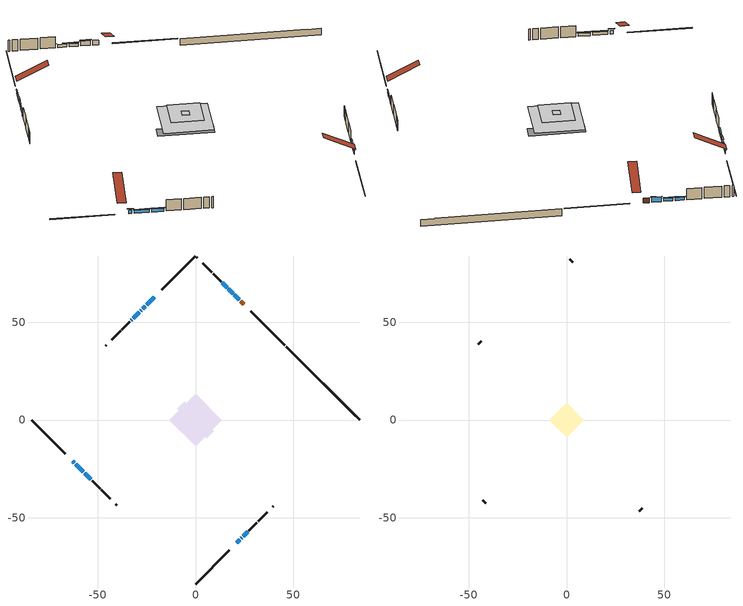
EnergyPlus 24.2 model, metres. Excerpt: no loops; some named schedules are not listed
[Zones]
conditioned space
 floor outside (Floor1 construction): -2.13,0 0,2.13 2.13,0 0,-2.13 z1.55
 floor adiabatic (AdiabaticFloorConstruction): -13.37,0 0,13.37 13.37,0 0,-13.37 z3.99
 floor foundation (Slab1 construction): -9.41,5.78 -5.78,9.41 9.41,-5.78 5.78,-9.41 z-1.4
 wall outside (RimJoist1 construction): 0,-83.99 17.36,-66.62 / -83.99,0 -66.62,-17.36 / 0,83.99 -17.36,66.62 / 45.7,38.28 28.34,55.65 z1.55:1.85
 wall outside (AdiabaticWallConstruction 1): 24.64,59.34 23.11,60.88 z1.55:3.58
 wall outside (AdiabaticWallConstruction): -62.92,-21.06 -62.06,-21.92 z1.55:3.07; -61.41,-22.58 -57.4,-26.59 / -21.06,62.92 -25.07,58.91 / 19.21,64.78 16.8,67.18 / 21.06,-62.92 22.67,-61.32 / -56.74,-27.25 -53.53,-30.45 / -28.76,55.22 -31.97,52.01 / 16.14,67.84 13.74,70.25 / 24.33,-59.65 26.74,-57.25 z1.55:2.9; 22.45,61.54 19.86,64.12 / -25.73,58.26 -27.02,56.96 z1.55:3.68; -27.68,56.31 -28.11,55.88 z1.55:3.08; 23.32,-60.67 23.68,-60.31 / -32.63,51.36 -32.98,51 z1.55:2.05
 wall outside (Wall1 construction): 27.39,-56.59 31.41,-52.58 / -52.88,-31.11 -48.86,-35.12 / -33.64,50.35 -37.65,46.33 / 13.08,70.9 9.07,74.91 z1.55:6.43
 wall outside (Wall2 construction): 32.06,-51.92 36.67,-47.31 / -48.21,-35.78 -43.6,-40.39 / -38.31,45.68 -42.92,41.07 / 8.41,75.57 3.8,80.18 z1.55:6.43
 wall outside (Wall4 construction): 39.49,-44.49 39.82,-44.17 / -40.78,-43.21 -40.45,-43.53 / -45.74,38.25 -46.06,37.92 / 0.98,83 0.66,83.33 z1.55:6.43
 wall foundation (FoundationWall1 construction): 46.36,37.63,-1.4 46.36,37.63,1.55 80.22,3.76,1.55 80.22,3.76,1.46 83.99,0,1.46 83.99,0,-1.4
 window (WindowConstruction 10): -62.92,-21.06 -62.06,-21.92 z1.55:3.07
 window (WindowConstruction 2): -61.41,-22.58 -57.4,-26.59 z1.55:2.9
 window (WindowConstruction 3): -21.06,62.92 -25.07,58.92 z1.55:2.9
 window (WindowConstruction 4): 22.45,61.54 19.86,64.12 z1.55:3.68
 window (WindowConstruction 5): -25.73,58.26 -27.02,56.97 z1.55:3.68
 window (WindowConstruction 6): 19.21,64.78 16.8,67.18 z1.55:2.9
 window (WindowConstruction 7): 21.06,-62.92 22.66,-61.32 z1.55:2.9
 window (WindowConstruction 8): -56.74,-27.25 -53.53,-30.45 z1.55:2.9
 window (WindowConstruction 11): -27.68,56.31 -28.11,55.88 z1.55:3.07
 window (WindowConstruction 9): -28.77,55.22 -31.97,52.01 z1.55:2.9
 window (WindowConstruction 12): 23.32,-60.66 23.68,-60.31 z1.55:2.05
 window (WindowConstruction 13): -32.63,51.36 -32.98,51 z1.55:2.05
 window (WindowConstruction): 16.14,67.84 13.74,70.25 z1.55:2.9
 window (WindowConstruction 1): 24.33,-59.65 26.74,-57.25 z1.55:2.9
 door (Door): 24.64,59.34 23.11,60.88 z1.55:3.58
 ceiling adiabatic (AdiabaticFloorConstruction): 0,-13.37 13.37,0 0,13.37 -13.37,0 z3.99
attic - vented
 floor to conditioned space (Floor2 construction Reversed): -2.01,0 0,2.01 2.01,0 0,-2.01 z6.43
 floor to conditioned space (Floor3 construction Reversed): -8.8,0 0,8.8 8.8,0 0,-8.8 z6.43
 wall outside (Wall3 construction): 37.33,-46.66 38.83,-45.15 / -42.94,-41.05 -41.44,-42.55 / -43.57,40.41 -45.08,38.91 / 3.15,80.84 1.64,82.34 z1.55:6.43
 roof outside (Roof1 construction): 20.4,-63.58,6.43 11.87,-55.05,12.46 9.49,-57.43,12.46 18.02,-65.97,6.43; -63.58,-20.4,6.43 -55.05,-11.87,12.46 -57.43,-9.49,12.46 -65.97,-18.02,6.43; -20.4,63.58,6.43 -11.87,55.05,12.46 -9.49,57.43,12.46 -18.02,65.97,6.43; 25.3,58.69,6.43 16.76,50.15,12.46 19.15,47.77,12.46 27.68,56.3,6.43
shading: -61.63,-22.35 -63.36,-20.63 -63.57,-20.84 -61.84,-22.57 z3.68; -57.18,-26.8 -61.62,-22.37 -61.83,-22.58 -57.4,-27.01 z3.2; -25.28,58.7 -20.85,63.14 -21.06,63.35 -25.49,58.92 z3.2; 19.65,64.33 22.66,61.32 22.87,61.54 19.86,64.54 z3.98; -27.23,56.75 -25.52,58.47 -25.73,58.68 -27.44,56.97 z3.98; 16.59,67.4 19.42,64.57 19.63,64.78 16.8,67.61 z3.2; 22.88,-61.11 20.85,-63.14 21.06,-63.35 23.09,-61.32 z3.2; -53.32,-30.66 -56.95,-27.03 -57.16,-27.25 -53.53,-30.88 z3.2; -28.54,55.45 -27.25,56.74 -27.46,56.95 -28.75,55.66 z3.68; -32.18,51.8 -28.55,55.43 -28.77,55.64 -32.39,52.01 z3.2; 23.89,-60.1 23.11,-60.87 23.32,-61.09 24.1,-60.31 z2.35; -33.19,50.79 -32.42,51.57 -32.63,51.78 -33.41,51 z2.35; 13.53,70.46 16.36,67.63 16.57,67.84 13.74,70.67 z3.2; 26.95,-57.04 24.12,-59.86 24.33,-60.08 27.16,-57.25 z3.2
[Building]
Building 1: Terrain=Suburbs
[Site:Location]
Montreal Mirabel Intl AP_QC: Latitude {deg}=45.68; Longitude {deg}=-74.03; Time Zone {hr}=-5; Elevation {m}=82; Keep Site Location Information=Yes
[Site:GroundTemperature:Shallow]
0.642858, -1.75623, -1.94836, -0.80987, 3.76054, 8.30966, 12.2535, 14.7518, 14.9641, 12.9321, 9.08883, 4.67926
[Site:WaterMainsTemperature]
Calculation Method=Schedule; Temperature Schedule=mains temperature schedule
[Material] Roughness=Rough; Thermal Absorptance=0.9
Name | Thickness {m} | Conductivity {W/m-K} | Density {kg/m3} | Specific Heat {J/kg-K} | Solar Absorptance | Visible Absorptance
asphalt or fiberglass shingles | 0.00635 | 0.162714 | 1121.4 | 1465.45 | 0.84 | 0.84
ceiling loosefill ins | 0.169333 | 0.0480833 | 16.02 | 1046.75 | 0.7 | 0.7
ceiling stud and cavity | 0.1397 | 0.336171 | 65.682 | 1177.47 | 0.7 | 0.7
ceiling stud and cavity 1 | 0.1397 | 0.327836 | 65.682 | 1177.47 | 0.7 | 0.7
concrete 4.0 in. | 0.1016 | 1.803125 | 2242.8 | 837.4 | 0.7 | 0.7
concrete 8.0 in. | 0.2032 | 1.803125 | 2242.8 | 837.4 | 0.7 | 0.7
door material | 0.04445 | 0.053851 | 512.64 | 1214.23 | 0.7 | 0.7
exterior vertical ins | 0.0480375 | 0.029427 | 32.04 | 1214.23 | 0.7 | 0.7
floor covering | 0.0127 | 0.0433444 | 54.468 | 1339.84 | 0.6 | 0.6
floor rigid ins; rim joist rigid ins | 0.051816 | 0.029427 | 32.04 | 1214.23 | 0.7 | 0.7
floor rigid ins 1; wall rigid ins | 0.512978 | 0.029427 | 32.04 | 1214.23 | 0.7 | 0.7
floor stud and cavity | 0.1397 | 0.0844738 | 92.3553 | 1139.71 | 0.7 | 0.7
floor stud and cavity 1 | 0.1397 | 1.75129 | 37.0049 | 1207.88 | 0.7 | 0.7
furniture material conditioned space 1 | 0.1524 | 0.115458 | 640.8 | 1214.23 | 0.6 | 0.6
gypsum board | 0.0127 | 0.160291 | 801 | 837.4 | 0.6 | 0.6
gypsum board 1 | 0.0127 | 0.160291 | 801 | 837.4 | 0.7 | 0.7
osb sheathing 0.5 in. | 0.0127 | 0.115458 | 512.64 | 1214.23 | 0.7 | 0.7
osb sheathing 0.75 in. | 0.01905 | 0.115458 | 512.64 | 1214.23 | 0.7 | 0.7
osb sheathing 2.0 in. | 0.0508 | 0.115458 | 512.64 | 1214.23 | 0.7 | 0.7
rim joist stud and cavity | 0.0508 | 0.034159 | 125.044 | 1163.47 | 0.6 | 0.6
wall stud and cavity | 0.1397 | 0.0827303 | 139.0536 | 1170.24 | 0.7 | 0.7
wall stud and cavity 1 | 0.1397 | 0.0829032 | 139.0536 | 1170.24 | 0.7 | 0.7
wall stud and cavity 2 | 0.0889 | 6.1454 | 50.32683 | 1063.81 | 0.6 | 0.6
wall stud and cavity 3 | 0.1397 | 0.0908376 | 139.0536 | 1170.24 | 0.7 | 0.7
wall stud and cavity 4 | 0.0889 | 0.380278 | 52.3479 | 1209.89 | 0.7 | 0.7
wall stud and cavity 5 | 0.0889 | 0.391764 | 83.0341 | 1211.67 | 0.7 | 0.7
wood siding | 0.0254 | 0.102417 | 544.68 | 1172.36 | 0 | 0
wood siding 1 | 0.00254 | 0.102417 | 544.68 | 1172.36 | 0 | 0
wood siding 2; wood siding 3; wood siding 4 | 0.0254 | 0.102417 | 544.68 | 1172.36 | 0.7 | 0.7
[WindowMaterial:SimpleGlazingSystem]
Name | U-Factor {W/m2-K} | Solar Heat Gain Coefficient
WindowMaterial | 2.93382 | 0.6
WindowMaterial 1 | 2.97187 | 0.6
WindowMaterial 2 | 2.961077 | 0.63
WindowMaterial 3 | 3.03546 | 0.41
[Construction]
AdiabaticFloorConstruction: floor stud and cavity 1, floor rigid ins 1, osb sheathing 0.75 in., floor covering
AdiabaticWallConstruction: wood siding 3, wall rigid ins, wall stud and cavity 4, gypsum board
AdiabaticWallConstruction 1: wood siding 4, wall rigid ins, wall stud and cavity 4, gypsum board
Door: door material
Floor1 construction: floor stud and cavity, floor rigid ins, osb sheathing 0.75 in., floor covering
Floor2 construction Reversed: gypsum board, ceiling stud and cavity, ceiling loosefill ins
Floor3 construction Reversed: gypsum board, ceiling stud and cavity 1, ceiling loosefill ins
FoundationWall1 construction: concrete 8.0 in., gypsum board 1
furniture construction conditioned space 1: furniture material conditioned space 1
PartitionWallConstruction: gypsum board, wall stud and cavity 5, gypsum board
RimJoist1 construction: wood siding 2, rim joist rigid ins, osb sheathing 2.0 in., rim joist stud and cavity
Roof1 construction: asphalt or fiberglass shingles
Slab1 construction: concrete 4.0 in.
Wall1 construction: wood siding, osb sheathing 0.5 in., wall stud and cavity, gypsum board
Wall2 construction: wood siding, osb sheathing 0.5 in., wall stud and cavity 1, gypsum board
Wall3 construction: wood siding 1, wall stud and cavity 2
Wall4 construction: wood siding, osb sheathing 0.5 in., wall stud and cavity 3, gypsum board
WindowConstruction; WindowConstruction 1; WindowConstruction 2; WindowConstruction 3; WindowConstruction 6; WindowConstruction 7; WindowConstruction 8; WindowConstruction 9: WindowMaterial
WindowConstruction 10; WindowConstruction 11: WindowMaterial 2
WindowConstruction 12; WindowConstruction 13: WindowMaterial 3
WindowConstruction 4; WindowConstruction 5: WindowMaterial 1
[Zone] Multiplier=1; Part of Total Floor Area=Yes
Name | Volume {m3}
attic - vented | 154.884
conditioned space | 1168.5
[Space]
Name | Zone | Volume {m3}
attic - vented 1 | attic - vented | 154.884
conditioned space 1 | conditioned space | 1168.5
[ZoneInfiltration:EffectiveLeakageArea]
infil attic - vented 1: Zone or Space=attic - vented 1; Schedule=Always On Discrete; Effective Air Leakage Area {cm2}=7515.69; Stack Coefficient=0.000758735; Wind Coefficient=1.86108e-05
[ZoneMixing]
whole house fan mix: Zone or Space=attic - vented; Schedule=Always On Continuous; Design Flow Rate Calculation Method=Flow/Zone; Design Flow Rate {m3/s}=0; Source Zone or Space=conditioned space
[SurfaceProperty:ExposedFoundationPerimeter]
Slab1: Exposed Perimeter Calculation Method=TotalExposedPerimeter; Total Exposed Perimeter {m}=53.212
[InternalMass] Zone or ZoneList=conditioned space; Space or SpaceList=conditioned space 1
Name | Construction | Surface Area {m2}
furniture mass conditioned space 1 | furniture construction conditioned space 1 | 190.596
partition wall mass | PartitionWallConstruction | 476.49
[Lights]
interior lighting: Zone or ZoneList or Space or SpaceList=conditioned space 1; Schedule=interior lighting schedule; Design Level Calculation Method=LightingLevel; Lighting Level {W}=343.2; Return Air Fraction=0; Fraction Radiant=0.6; Fraction Visible=0.2; Fraction Replaceable=1
[People]
occupants: Zone or ZoneList or Space or SpaceList=conditioned space 1; Number of People Schedule=occupants schedule; Number of People Calculation Method=People; Number of People=3; Fraction Radiant=0.314171; Sensible Heat Fraction=0.56303; Activity Level Schedule=occupants activity schedule; Carbon Dioxide Generation Rate {m3/s-W}=0; Enable ASHRAE 55 Comfort Warnings=No; Mean Radiant Temperature Calculation Type=EnclosureAveraged
[ElectricEquipment] Zone or ZoneList or Space or SpaceList=conditioned space 1; Design Level Calculation Method=EquipmentLevel
Name | Schedule | Design Level {W} | Fraction Latent | Fraction Radiant | Fraction Lost
clothes dryer | clothes dryer schedule | 140.772 | 0.015 | 0.081 | 0.85
clothes washer | clothes washer schedule | 32.1985 | 0.03 | 0.162 | 0.7
cooking range | cooking range schedule | 215.147 | 0.08 | 0.432 | 0.2
dishwasher | dishwasher schedule | 66.8632 | 0.3 | 0.18 | 0.4
fridge | fridge schedule | 72.9452 | 0 | 0.6 | 0
mech vent house fan | mech vent house fan schedule | 550 | 0 | 0 | 1
mech vent house fan cfis | mech vent house fan cfis schedule | 0 | 0 | 0 | 0
misc plug loads | misc plug loads schedule | 494.7 | 0.045 | 0.513 | 0.1
whole house fan | Always On Discrete | 0 | 0 | 0 | 1
[OtherEquipment] Zone or ZoneList or Space or SpaceList=conditioned space 1; Design Level Calculation Method=EquipmentLevel
Name | Fuel Type | Schedule | Design Level {W} | Fraction Latent | Fraction Radiant | Fraction Lost
clothes dryer 1 | Electricity | clothes dryer schedule | 0 | 0.015 | 0.081 | 0.85
cooking range 1 | Electricity | cooking range schedule | 0 | 0.08 | 0.432 | 0.2
general water use latent | None | general water use schedule | 62.594 | 1 | 0 | 0
general water use sensible | None | general water use schedule | -61.6891 | 0 | 0.6 | 0
mech vent house fan latent load | None | Always On Discrete | 0 | 1 | 0 | 0
mech vent house fan sensible load | None | Always On Discrete | 0 | 0 | 0 | 0
water heater energy adjustment1 | Electricity | Always On Discrete | 0.01 | 0 | 0 | 1
[ZoneInfiltration:DesignFlowRate] Zone or ZoneList or Space or SpaceList=conditioned space 1; Schedule=Always On Discrete; Design Flow Rate Calculation Method=Flow/Zone; Design Flow Rate {m3/s}=0
infil flow; natural vent flow; whole house fan flow
[Foundation:Kiva]
Foundation Kiva 1: Initial Indoor Air Temperature {C}=21; Wall Height Above Grade {m}=1.55; Wall Depth Below Slab {m}=0.2032; Custom Block Material Name 1=exterior vertical ins; Custom Block Depth 1 {m}=2.95001; Custom Block X Position 1 {m}=0.2159; Custom Block Z Position 1 {m}=0
[Foundation:Kiva:Settings]
Soil Conductivity {W/m-K}=0.849921; Soil Density {kg/m3}=1842.3; Soil Specific Heat {J/kg-K}=418.7; Ground Solar Absorptivity=0.9; Ground Thermal Absorptivity=0.9; Ground Surface Roughness {m}=0.03; Far-Field Width {m}=40; Deep-Ground Boundary Condition=ZeroFlux; Deep-Ground Depth {m}=40; Minimum Cell Dimension {m}=0.2; Maximum Cell Growth Coefficient=3; Simulation Timestep=Timestep
[Exterior:Lights]
exterior lighting: Schedule=exterior lighting schedule; Design Level {W}=75.6
[Schedule:Constant]
Name | Hourly Value
Always On Continuous; mech vent house fan schedule; mech vent house fan cfis schedule; Always On Discrete | 1
occupants activity schedule | 117.228
fridge schedule | 0
[Schedule:Week:Daily]
interior lighting schedule Week Rule - Jan1-Jan27: interior lighting schedule day, interior lighting schedule day, interior lighting schedule day, interior lighting schedule day, interior lighting schedule day, interior lighting schedule day, interior lighting schedule day, interior lighting schedule default day, interior lighting schedule default day, interior lighting schedule default day, interior lighting schedule default day, interior lighting schedule default day
interior lighting schedule Week Rule - Jan28-Feb3: interior lighting schedule day, interior lighting schedule day, interior lighting schedule day, interior lighting schedule day, interior lighting schedule day 1, interior lighting schedule day 1, interior lighting schedule day 1, interior lighting schedule default day, interior lighting schedule default day, interior lighting schedule default day, interior lighting schedule default day, interior lighting schedule default day
interior lighting schedule Week Rule - Feb4-Feb24: interior lighting schedule day 1, interior lighting schedule day 1, interior lighting schedule day 1, interior lighting schedule day 1, interior lighting schedule day 1, interior lighting schedule day 1, interior lighting schedule day 1, interior lighting schedule default day, interior lighting schedule default day, interior lighting schedule default day, interior lighting schedule default day, interior lighting schedule default day
interior lighting schedule Week Rule - Feb25-Mar3: interior lighting schedule day 1, interior lighting schedule day 1, interior lighting schedule day 1, interior lighting schedule day 1, interior lighting schedule day 2, interior lighting schedule day 2, interior lighting schedule day 2, interior lighting schedule default day, interior lighting schedule default day, interior lighting schedule default day, interior lighting schedule default day, interior lighting schedule default day
interior lighting schedule Week Rule - Mar4-Mar31: interior lighting schedule day 2, interior lighting schedule day 2, interior lighting schedule day 2, interior lighting schedule day 2, interior lighting schedule day 2, interior lighting schedule day 2, interior lighting schedule day 2, interior lighting schedule default day, interior lighting schedule default day, interior lighting schedule default day, interior lighting schedule default day, interior lighting schedule default day
interior lighting schedule Week Rule - Apr1-Apr28: interior lighting schedule day 3, interior lighting schedule day 3, interior lighting schedule day 3, interior lighting schedule day 3, interior lighting schedule day 3, interior lighting schedule day 3, interior lighting schedule day 3, interior lighting schedule default day, interior lighting schedule default day, interior lighting schedule default day, interior lighting schedule default day, interior lighting schedule default day
interior lighting schedule Week Rule - Apr29-May5: interior lighting schedule day 3, interior lighting schedule day 3, interior lighting schedule day 4, interior lighting schedule day 4, interior lighting schedule day 4, interior lighting schedule day 4, interior lighting schedule day 4, interior lighting schedule default day, interior lighting schedule default day, interior lighting schedule default day, interior lighting schedule default day, interior lighting schedule default day
interior lighting schedule Week Rule - May6-May26: interior lighting schedule day 4, interior lighting schedule day 4, interior lighting schedule day 4, interior lighting schedule day 4, interior lighting schedule day 4, interior lighting schedule day 4, interior lighting schedule day 4, interior lighting schedule default day, interior lighting schedule default day, interior lighting schedule default day, interior lighting schedule default day, interior lighting schedule default day
interior lighting schedule Week Rule - May27-Jun2: interior lighting schedule day 4, interior lighting schedule day 4, interior lighting schedule day 4, interior lighting schedule day 4, interior lighting schedule day 4, interior lighting schedule day 5, interior lighting schedule day 5, interior lighting schedule default day, interior lighting schedule default day, interior lighting schedule default day, interior lighting schedule default day, interior lighting schedule default day
interior lighting schedule Week Rule - Jun3-Jun30: interior lighting schedule day 5, interior lighting schedule day 5, interior lighting schedule day 5, interior lighting schedule day 5, interior lighting schedule day 5, interior lighting schedule day 5, interior lighting schedule day 5, interior lighting schedule default day, interior lighting schedule default day, interior lighting schedule default day, interior lighting schedule default day, interior lighting schedule default day
interior lighting schedule Week Rule - Jul1-Jul28: interior lighting schedule day 6, interior lighting schedule day 6, interior lighting schedule day 6, interior lighting schedule day 6, interior lighting schedule day 6, interior lighting schedule day 6, interior lighting schedule day 6, interior lighting schedule default day, interior lighting schedule default day, interior lighting schedule default day, interior lighting schedule default day, interior lighting schedule default day
interior lighting schedule Week Rule - Jul29-Aug4: interior lighting schedule day 6, interior lighting schedule day 6, interior lighting schedule day 6, interior lighting schedule day 7, interior lighting schedule day 7, interior lighting schedule day 7, interior lighting schedule day 7, interior lighting schedule default day, interior lighting schedule default day, interior lighting schedule default day, interior lighting schedule default day, interior lighting schedule default day
interior lighting schedule Week Rule - Aug5-Aug25: interior lighting schedule day 7, interior lighting schedule day 7, interior lighting schedule day 7, interior lighting schedule day 7, interior lighting schedule day 7, interior lighting schedule day 7, interior lighting schedule day 7, interior lighting schedule default day, interior lighting schedule default day, interior lighting schedule default day, interior lighting schedule default day, interior lighting schedule default day
interior lighting schedule Week Rule - Aug26-Sep1: interior lighting schedule day 7, interior lighting schedule day 7, interior lighting schedule day 7, interior lighting schedule day 7, interior lighting schedule day 7, interior lighting schedule day 7, interior lighting schedule day 8, interior lighting schedule default day, interior lighting schedule default day, interior lighting schedule default day, interior lighting schedule default day, interior lighting schedule default day
interior lighting schedule Week Rule - Sep2-Sep29: interior lighting schedule day 8, interior lighting schedule day 8, interior lighting schedule day 8, interior lighting schedule day 8, interior lighting schedule day 8, interior lighting schedule day 8, interior lighting schedule day 8, interior lighting schedule default day, interior lighting schedule default day, interior lighting schedule default day, interior lighting schedule default day, interior lighting schedule default day
interior lighting schedule Week Rule - Sep30-Oct6: interior lighting schedule day 8, interior lighting schedule day 9, interior lighting schedule day 9, interior lighting schedule day 9, interior lighting schedule day 9, interior lighting schedule day 9, interior lighting schedule day 9, interior lighting schedule default day, interior lighting schedule default day, interior lighting schedule default day, interior lighting schedule default day, interior lighting schedule default day
interior lighting schedule Week Rule - Oct7-Oct27: interior lighting schedule day 9, interior lighting schedule day 9, interior lighting schedule day 9, interior lighting schedule day 9, interior lighting schedule day 9, interior lighting schedule day 9, interior lighting schedule day 9, interior lighting schedule default day, interior lighting schedule default day, interior lighting schedule default day, interior lighting schedule default day, interior lighting schedule default day
interior lighting schedule Week Rule - Oct28-Nov3: interior lighting schedule day 9, interior lighting schedule day 9, interior lighting schedule day 9, interior lighting schedule day 9, interior lighting schedule day 10, interior lighting schedule day 10, interior lighting schedule day 10, interior lighting schedule default day, interior lighting schedule default day, interior lighting schedule default day, interior lighting schedule default day, interior lighting schedule default day
interior lighting schedule Week Rule - Nov4-Nov24: interior lighting schedule day 10, interior lighting schedule day 10, interior lighting schedule day 10, interior lighting schedule day 10, interior lighting schedule day 10, interior lighting schedule day 10, interior lighting schedule day 10, interior lighting schedule default day, interior lighting schedule default day, interior lighting schedule default day, interior lighting schedule default day, interior lighting schedule default day
interior lighting schedule Week Rule - Nov25-Dec1: interior lighting schedule day 10, interior lighting schedule day 10, interior lighting schedule day 10, interior lighting schedule day 10, interior lighting schedule day 10, interior lighting schedule day 10, interior lighting schedule day 11, interior lighting schedule default day, interior lighting schedule default day, interior lighting schedule default day, interior lighting schedule default day, interior lighting schedule default day
interior lighting schedule Week Rule - Dec2-Dec31: interior lighting schedule day 11, interior lighting schedule day 11, interior lighting schedule day 11, interior lighting schedule day 11, interior lighting schedule day 11, interior lighting schedule day 11, interior lighting schedule day 11, interior lighting schedule default day, interior lighting schedule default day, interior lighting schedule default day, interior lighting schedule default day, interior lighting schedule default day
occupants schedule Week Rule - Jan1-Dec31: occupants schedule day, occupants schedule day, occupants schedule day, occupants schedule day, occupants schedule day, occupants schedule day, occupants schedule day, occupants schedule default day, occupants schedule default day, occupants schedule default day, occupants schedule default day, occupants schedule default day
clothes dryer schedule Week Rule - Jan1-Dec31: clothes dryer schedule day, clothes dryer schedule day, clothes dryer schedule day, clothes dryer schedule day, clothes dryer schedule day, clothes dryer schedule day, clothes dryer schedule day, clothes dryer schedule default day, clothes dryer schedule default day, clothes dryer schedule default day, clothes dryer schedule default day, clothes dryer schedule default day
clothes washer schedule Week Rule - Jan1-Dec31: clothes washer schedule day, clothes washer schedule day, clothes washer schedule day, clothes washer schedule day, clothes washer schedule day, clothes washer schedule day, clothes washer schedule day, clothes washer schedule default day, clothes washer schedule default day, clothes washer schedule default day, clothes washer schedule default day, clothes washer schedule default day
cooking range schedule Week Rule - Jan1-Dec31: cooking range schedule day, cooking range schedule day, cooking range schedule day, cooking range schedule day, cooking range schedule day, cooking range schedule day, cooking range schedule day, cooking range schedule default day, cooking range schedule default day, cooking range schedule default day, cooking range schedule default day, cooking range schedule default day
dishwasher schedule Week Rule - Jan1-Dec31: dishwasher schedule day, dishwasher schedule day, dishwasher schedule day, dishwasher schedule day, dishwasher schedule day, dishwasher schedule day, dishwasher schedule day, dishwasher schedule default day, dishwasher schedule default day, dishwasher schedule default day, dishwasher schedule default day, dishwasher schedule default day
misc plug loads schedule Week Rule - Jan1-Dec31: misc plug loads schedule day, misc plug loads schedule day, misc plug loads schedule day, misc plug loads schedule day, misc plug loads schedule day, misc plug loads schedule day, misc plug loads schedule day, misc plug loads schedule default day, misc plug loads schedule default day, misc plug loads schedule default day, misc plug loads schedule default day, misc plug loads schedule default day
general water use schedule Week Rule - Jan1-Dec31: general water use schedule day, general water use schedule day, general water use schedule day, general water use schedule day, general water use schedule day, general water use schedule day, general water use schedule day, general water use schedule default day, general water use schedule default day, general water use schedule default day, general water use schedule default day, general water use schedule default day
exterior lighting schedule Week Rule - Jan1-Jan27: exterior lighting schedule day, exterior lighting schedule day, exterior lighting schedule day, exterior lighting schedule day, exterior lighting schedule day, exterior lighting schedule day, exterior lighting schedule day, exterior lighting schedule default day, exterior lighting schedule default day, exterior lighting schedule default day, exterior lighting schedule default day, exterior lighting schedule default day
exterior lighting schedule Week Rule - Jan28-Feb3: exterior lighting schedule day, exterior lighting schedule day, exterior lighting schedule day, exterior lighting schedule day, exterior lighting schedule day 1, exterior lighting schedule day 1, exterior lighting schedule day 1, exterior lighting schedule default day, exterior lighting schedule default day, exterior lighting schedule default day, exterior lighting schedule default day, exterior lighting schedule default day
exterior lighting schedule Week Rule - Feb4-Feb24: exterior lighting schedule day 1, exterior lighting schedule day 1, exterior lighting schedule day 1, exterior lighting schedule day 1, exterior lighting schedule day 1, exterior lighting schedule day 1, exterior lighting schedule day 1, exterior lighting schedule default day, exterior lighting schedule default day, exterior lighting schedule default day, exterior lighting schedule default day, exterior lighting schedule default day
exterior lighting schedule Week Rule - Feb25-Mar3: exterior lighting schedule day 1, exterior lighting schedule day 1, exterior lighting schedule day 1, exterior lighting schedule day 1, exterior lighting schedule day 2, exterior lighting schedule day 2, exterior lighting schedule day 2, exterior lighting schedule default day, exterior lighting schedule default day, exterior lighting schedule default day, exterior lighting schedule default day, exterior lighting schedule default day
exterior lighting schedule Week Rule - Mar4-Mar31: exterior lighting schedule day 2, exterior lighting schedule day 2, exterior lighting schedule day 2, exterior lighting schedule day 2, exterior lighting schedule day 2, exterior lighting schedule day 2, exterior lighting schedule day 2, exterior lighting schedule default day, exterior lighting schedule default day, exterior lighting schedule default day, exterior lighting schedule default day, exterior lighting schedule default day
exterior lighting schedule Week Rule - Apr1-Apr28: exterior lighting schedule day 3, exterior lighting schedule day 3, exterior lighting schedule day 3, exterior lighting schedule day 3, exterior lighting schedule day 3, exterior lighting schedule day 3, exterior lighting schedule day 3, exterior lighting schedule default day, exterior lighting schedule default day, exterior lighting schedule default day, exterior lighting schedule default day, exterior lighting schedule default day
exterior lighting schedule Week Rule - Apr29-May5: exterior lighting schedule day 3, exterior lighting schedule day 3, exterior lighting schedule day 4, exterior lighting schedule day 4, exterior lighting schedule day 4, exterior lighting schedule day 4, exterior lighting schedule day 4, exterior lighting schedule default day, exterior lighting schedule default day, exterior lighting schedule default day, exterior lighting schedule default day, exterior lighting schedule default day
exterior lighting schedule Week Rule - May6-May26: exterior lighting schedule day 4, exterior lighting schedule day 4, exterior lighting schedule day 4, exterior lighting schedule day 4, exterior lighting schedule day 4, exterior lighting schedule day 4, exterior lighting schedule day 4, exterior lighting schedule default day, exterior lighting schedule default day, exterior lighting schedule default day, exterior lighting schedule default day, exterior lighting schedule default day
exterior lighting schedule Week Rule - May27-Jun2: exterior lighting schedule day 4, exterior lighting schedule day 4, exterior lighting schedule day 4, exterior lighting schedule day 4, exterior lighting schedule day 4, exterior lighting schedule day 5, exterior lighting schedule day 5, exterior lighting schedule default day, exterior lighting schedule default day, exterior lighting schedule default day, exterior lighting schedule default day, exterior lighting schedule default day
exterior lighting schedule Week Rule - Jun3-Jun30: exterior lighting schedule day 5, exterior lighting schedule day 5, exterior lighting schedule day 5, exterior lighting schedule day 5, exterior lighting schedule day 5, exterior lighting schedule day 5, exterior lighting schedule day 5, exterior lighting schedule default day, exterior lighting schedule default day, exterior lighting schedule default day, exterior lighting schedule default day, exterior lighting schedule default day
exterior lighting schedule Week Rule - Jul1-Jul28: exterior lighting schedule day 6, exterior lighting schedule day 6, exterior lighting schedule day 6, exterior lighting schedule day 6, exterior lighting schedule day 6, exterior lighting schedule day 6, exterior lighting schedule day 6, exterior lighting schedule default day, exterior lighting schedule default day, exterior lighting schedule default day, exterior lighting schedule default day, exterior lighting schedule default day
exterior lighting schedule Week Rule - Jul29-Aug4: exterior lighting schedule day 6, exterior lighting schedule day 6, exterior lighting schedule day 6, exterior lighting schedule day 7, exterior lighting schedule day 7, exterior lighting schedule day 7, exterior lighting schedule day 7, exterior lighting schedule default day, exterior lighting schedule default day, exterior lighting schedule default day, exterior lighting schedule default day, exterior lighting schedule default day
exterior lighting schedule Week Rule - Aug5-Aug25: exterior lighting schedule day 7, exterior lighting schedule day 7, exterior lighting schedule day 7, exterior lighting schedule day 7, exterior lighting schedule day 7, exterior lighting schedule day 7, exterior lighting schedule day 7, exterior lighting schedule default day, exterior lighting schedule default day, exterior lighting schedule default day, exterior lighting schedule default day, exterior lighting schedule default day
exterior lighting schedule Week Rule - Aug26-Sep1: exterior lighting schedule day 7, exterior lighting schedule day 7, exterior lighting schedule day 7, exterior lighting schedule day 7, exterior lighting schedule day 7, exterior lighting schedule day 7, exterior lighting schedule day 8, exterior lighting schedule default day, exterior lighting schedule default day, exterior lighting schedule default day, exterior lighting schedule default day, exterior lighting schedule default day
exterior lighting schedule Week Rule - Sep2-Sep29: exterior lighting schedule day 8, exterior lighting schedule day 8, exterior lighting schedule day 8, exterior lighting schedule day 8, exterior lighting schedule day 8, exterior lighting schedule day 8, exterior lighting schedule day 8, exterior lighting schedule default day, exterior lighting schedule default day, exterior lighting schedule default day, exterior lighting schedule default day, exterior lighting schedule default day
exterior lighting schedule Week Rule - Sep30-Oct6: exterior lighting schedule day 8, exterior lighting schedule day 9, exterior lighting schedule day 9, exterior lighting schedule day 9, exterior lighting schedule day 9, exterior lighting schedule day 9, exterior lighting schedule day 9, exterior lighting schedule default day, exterior lighting schedule default day, exterior lighting schedule default day, exterior lighting schedule default day, exterior lighting schedule default day
exterior lighting schedule Week Rule - Oct7-Oct27: exterior lighting schedule day 9, exterior lighting schedule day 9, exterior lighting schedule day 9, exterior lighting schedule day 9, exterior lighting schedule day 9, exterior lighting schedule day 9, exterior lighting schedule day 9, exterior lighting schedule default day, exterior lighting schedule default day, exterior lighting schedule default day, exterior lighting schedule default day, exterior lighting schedule default day
exterior lighting schedule Week Rule - Oct28-Nov3: exterior lighting schedule day 9, exterior lighting schedule day 9, exterior lighting schedule day 9, exterior lighting schedule day 9, exterior lighting schedule day 10, exterior lighting schedule day 10, exterior lighting schedule day 10, exterior lighting schedule default day, exterior lighting schedule default day, exterior lighting schedule default day, exterior lighting schedule default day, exterior lighting schedule default day
exterior lighting schedule Week Rule - Nov4-Nov24: exterior lighting schedule day 10, exterior lighting schedule day 10, exterior lighting schedule day 10, exterior lighting schedule day 10, exterior lighting schedule day 10, exterior lighting schedule day 10, exterior lighting schedule day 10, exterior lighting schedule default day, exterior lighting schedule default day, exterior lighting schedule default day, exterior lighting schedule default day, exterior lighting schedule default day
[Schedule:Year]
interior lighting schedule: interior lighting schedule Week Rule - Jan1-Jan27, 1, 1, 1, 27, interior lighting schedule Week Rule - Jan28-Feb3, 1, 28, 2, 3, interior lighting schedule Week Rule - Feb4-Feb24, 2, 4, 2, 24, interior lighting schedule Week Rule - Feb25-Mar3, 2, 25, 3, 3, interior lighting schedule Week Rule - Mar4-Mar31, 3, 4, 3, 31, interior lighting schedule Week Rule - Apr1-Apr28, 4, 1, 4, 28, interior lighting schedule Week Rule - Apr29-May5, 4, 29, 5, 5, interior lighting schedule Week Rule - May6-May26, 5, 6, 5, 26, interior lighting schedule Week Rule - May27-Jun2, 5, 27, 6, 2, interior lighting schedule Week Rule - Jun3-Jun30, 6, 3, 6, 30, interior lighting schedule Week Rule - Jul1-Jul28, 7, 1, 7, 28, interior lighting schedule Week Rule - Jul29-Aug4, 7, 29, 8, 4, interior lighting schedule Week Rule - Aug5-Aug25, 8, 5, 8, 25, interior lighting schedule Week Rule - Aug26-Sep1, 8, 26, 9, 1, interior lighting schedule Week Rule - Sep2-Sep29, 9, 2, 9, 29, interior lighting schedule Week Rule - Sep30-Oct6, 9, 30, 10, 6, interior lighting schedule Week Rule - Oct7-Oct27, 10, 7, 10, 27, interior lighting schedule Week Rule - Oct28-Nov3, 10, 28, 11, 3, interior lighting schedule Week Rule - Nov4-Nov24, 11, 4, 11, 24, interior lighting schedule Week Rule - Nov25-Dec1, 11, 25, 12, 1, interior lighting schedule Week Rule - Dec2-Dec31, 12, 2, 12, 31
occupants schedule: occupants schedule Week Rule - Jan1-Dec31, 1, 1, 12, 31
clothes dryer schedule: clothes dryer schedule Week Rule - Jan1-Dec31, 1, 1, 12, 31
clothes washer schedule: clothes washer schedule Week Rule - Jan1-Dec31, 1, 1, 12, 31
cooking range schedule: cooking range schedule Week Rule - Jan1-Dec31, 1, 1, 12, 31
dishwasher schedule: dishwasher schedule Week Rule - Jan1-Dec31, 1, 1, 12, 31
misc plug loads schedule: misc plug loads schedule Week Rule - Jan1-Dec31, 1, 1, 12, 31
general water use schedule: general water use schedule Week Rule - Jan1-Dec31, 1, 1, 12, 31
exterior lighting schedule: exterior lighting schedule Week Rule - Jan1-Jan27, 1, 1, 1, 27, exterior lighting schedule Week Rule - Jan28-Feb3, 1, 28, 2, 3, exterior lighting schedule Week Rule - Feb4-Feb24, 2, 4, 2, 24, exterior lighting schedule Week Rule - Feb25-Mar3, 2, 25, 3, 3, exterior lighting schedule Week Rule - Mar4-Mar31, 3, 4, 3, 31, exterior lighting schedule Week Rule - Apr1-Apr28, 4, 1, 4, 28, exterior lighting schedule Week Rule - Apr29-May5, 4, 29, 5, 5, exterior lighting schedule Week Rule - May6-May26, 5, 6, 5, 26, exterior lighting schedule Week Rule - May27-Jun2, 5, 27, 6, 2, exterior lighting schedule Week Rule - Jun3-Jun30, 6, 3, 6, 30, exterior lighting schedule Week Rule - Jul1-Jul28, 7, 1, 7, 28, exterior lighting schedule Week Rule - Jul29-Aug4, 7, 29, 8, 4, exterior lighting schedule Week Rule - Aug5-Aug25, 8, 5, 8, 25, exterior lighting schedule Week Rule - Aug26-Sep1, 8, 26, 9, 1, exterior lighting schedule Week Rule - Sep2-Sep29, 9, 2, 9, 29, exterior lighting schedule Week Rule - Sep30-Oct6, 9, 30, 10, 6, exterior lighting schedule Week Rule - Oct7-Oct27, 10, 7, 10, 27, exterior lighting schedule Week Rule - Oct28-Nov3, 10, 28, 11, 3, exterior lighting schedule Week Rule - Nov4-Nov24, 11, 4, 11, 24, exterior lighting schedule Week Rule - Nov25-Dec1, 11, 25, 12, 1, exterior lighting schedule Week Rule - Dec2-Dec31, 12, 2, 12, 31
[Schedule:Compact]
mains temperature schedule: Through: 01/01, For: AllDays, Until: 24:00, 5.61444, Through: 01/02, For: AllDays, Until: 24:00, 5.535, Through: 01/03, For: AllDays, Until: 24:00, 5.45667, Through: 01/04, For: AllDays, Until: 24:00, 5.37944, Through: 01/05, For: AllDays, Until: 24:00, 5.30333, Through: 01/06, For: AllDays, Until: 24:00, 5.22889, Through: 01/07, For: AllDays, Until: 24:00, 5.15611, Through: 01/08, For: AllDays, Until: 24:00, 5.08389, Through: 01/09, For: AllDays, Until: 24:00, 5.01333, Through: 01/10, For: AllDays, Until: 24:00, 4.94444, Through: 01/11, For: AllDays, Until: 24:00, 4.87667, Through: 01/12, For: AllDays, Until: 24:00, 4.81056, Through: 01/13, For: AllDays, Until: 24:00, 4.74556, Through: 01/14, For: AllDays, Until: 24:00, 4.68222, Through: 01/15, For: AllDays, Until: 24:00, 4.62056, Through: 01/16, For: AllDays, Until: 24:00, 4.56, Through: 01/17, For: AllDays, Until: 24:00, 4.50111, Through: 01/18, For: AllDays, Until: 24:00, 4.44389, Through: 01/19, For: AllDays, Until: 24:00, 4.38778, Through: 01/20, For: AllDays, Until: 24:00, 4.33389, Through: 01/21, For: AllDays, Until: 24:00, 4.28111, Through: 01/22, For: AllDays, Until: 24:00, 4.23, Through: 01/23, For: AllDays, Until: 24:00, 4.18056, Through: 01/24, For: AllDays, Until: 24:00, 4.13278, Through: 01/25, For: AllDays, Until: 24:00, 4.08667, Through: 01/26, For: AllDays, Until: 24:00, 4.04222, Through: 01/27, For: AllDays, Until: 24:00, 3.99944, Through: 01/28, For: AllDays, Until: 24:00, 3.95833, Through: 01/29, For: AllDays, Until: 24:00, 3.91889, Through: 01/30, For: AllDays, Until: 24:00, 3.88111, Through: 01/31, For: AllDays, Until: 24:00, 3.845, Through: 02/01, For: AllDays, Until: 24:00, 3.81056, Through: 02/02, For: AllDays, Until: 24:00, 3.77778, Through: 02/03, For: AllDays, Until: 24:00, 3.74722, Through: 02/04, For: AllDays, Until: 24:00, 3.71833, Through: 02/05, For: AllDays, Until: 24:00, 3.69056, Through: 02/06, For: AllDays, Until: 24:00, 3.66556, Through: 02/07, For: AllDays, Until: 24:00, 3.64167, Through: 02/08, For: AllDays, Until: 24:00, 3.61944, Through: 02/09, For: AllDays, Until: 24:00, 3.59944, Through: 02/10, For: AllDays, Until: 24:00, 3.58111, Through: 02/11, For: AllDays, Until: 24:00, 3.56444, Through: 02/12, For: AllDays, Until: 24:00, 3.55, Through: 02/13, For: AllDays, Until: 24:00, 3.53667, Through: 02/14, For: AllDays, Until: 24:00, 3.52556, Through: 02/15, For: AllDays, Until: 24:00, 3.51667, Through: 02/16, For: AllDays, Until: 24:00, 3.50889, Through: 02/17, For: AllDays, Until: 24:00, 3.50333, Through: 02/18, For: AllDays, Until: 24:00, 3.49944, Through: 02/19, For: AllDays, Until: 24:00, 3.49778, Through: 02/20, For: AllDays, Until: 24:00, 3.49778, Through: 02/21, For: AllDays, Until: 24:00, 3.49944, Through: 02/22, For: AllDays, Until: 24:00, 3.50278, Through: 02/23, For: AllDays, Until: 24:00, 3.50833, Through: 02/24, For: AllDays, Until: 24:00, 3.515, Through: 02/25, For: AllDays, Until: 24:00, 3.52444, Through: 02/26, For: AllDays, Until: 24:00, 3.535, Through: 02/27, For: AllDays, Until: 24:00, 3.54778, Through: 02/28, For: AllDays, Until: 24:00, 3.56222, Through: 03/01, For: AllDays, Until: 24:00, 3.57833, Through: 03/02, For: AllDays, Until: 24:00, 3.59667, Through: 03/03, For: AllDays, Until: 24:00, 3.61667, Through: 03/04, For: AllDays, Until: 24:00, 3.63833, Through: 03/05, For: AllDays, Until: 24:00, 3.66167, Through: 03/06, For: AllDays, Until: 24:00, 3.68667, Through: 03/07, For: AllDays, Until: 24:00, 3.71389, Through: 03/08, For: AllDays, Until: 24:00, 3.74278, Through: 03/09, For: AllDays, Until: 24:00, 3.77333, Through: 03/10, For: AllDays, Until: 24:00, 3.80556, Through: 03/11, For: AllDays, Until: 24:00, 3.83944, Through: 03/12, For: AllDays, Until: 24:00, 3.87556, Through: 03/13, For: AllDays, Until: 24:00, 3.91278, Through: 03/14, For: AllDays, Until: 24:00, 3.95222, Through: 03/15, For: AllDays, Until: 24:00, 3.99278, Through: 03/16, For: AllDays, Until: 24:00, 4.03556, Through: 03/17, For: AllDays, Until: 24:00, 4.08, Through: 03/18, For: AllDays, Until: 24:00, 4.12556, Through: 03/19, For: AllDays, Until: 24:00, 4.17333, Through: 03/20, For: AllDays, Until: 24:00, 4.22278, Through: 03/21, For: AllDays, Until: 24:00, 4.27333, Through: 03/22, For: AllDays, Until: 24:00, 4.32556, Through: 03/23, For: AllDays, Until: 24:00, 4.38, Through: 03/24, For: AllDays, Until: 24:00, 4.43556, Through: 03/25, For: AllDays, Until: 24:00, 4.49222, Through: 03/26, For: AllDays, Until: 24:00, 4.55111, Through: 03/27, For: AllDays, Until: 24:00, 4.61111, Through: 03/28, For: AllDays, Until: 24:00, 4.67278, Through: 03/29, For: AllDays, Until: 24:00, 4.73611, Through: 03/30, For: AllDays, Until: 24:00, 4.80056, Through: 03/31, For: AllDays, Until: 24:00, 4.86667, Through: 04/01, For: AllDays, Until: 24:00, 4.93444, Through: 04/02, For: AllDays, Until: 24:00, 5.00333, Through: 04/03, For: AllDays, Until: 24:00, 5.07333, Through: 04/04, For: AllDays, Until: 24:00, 5.145, Through: 04/05, For: AllDays, Until: 24:00, 5.21833, Through: 04/06, For: AllDays, Until: 24:00, 5.29222, Through: 04/07, For: AllDays, Until: 24:00, 5.36778, Through: 04/08, For: AllDays, Until: 24:00, 5.445, Through: 04/09, For: AllDays, Until: 24:00, 5.52333, Through: 04/10, For: AllDays, Until: 24:00, 5.60222, Through: 04/11, For: AllDays, Until: 24:00, 5.68278, Through: 04/12, For: AllDays, Until: 24:00, 5.765, Through: 04/13, For: AllDays, Until: 24:00, 5.84778, Through: 04/14, For: AllDays, Until: 24:00, 5.93167, Through: 04/15, For: AllDays, Until: 24:00, 6.01722, Through: 04/16, For: AllDays, Until: 24:00, 6.10333, Through: 04/17, For: AllDays, Until: 24:00, 6.19056, Through: 04/18, For: AllDays, Until: 24:00, 6.27889, Through: 04/19, For: AllDays, Until: 24:00, 6.36833, Through: 04/20, For: AllDays, Until: 24:00, 6.45833, Through: 04/21, For: AllDays, Until: 24:00, 6.55, Through: 04/22, For: AllDays, Until: 24:00, 6.64222, Through: 04/23, For: AllDays, Until: 24:00, 6.735, Through: 04/24, For: AllDays, Until: 24:00, 6.82944, Through: 04/25, For: AllDays, Until: 24:00, 6.92389, Through: 04/26, For: AllDays, Until: 24:00, 7.01944, Through: 04/27, For: AllDays, Until: 24:00, 7.11611, Through: 04/28, For: AllDays, Until: 24:00, 7.21333, Through: 04/29, For: AllDays, Until: 24:00, 7.31111, Through: 04/30, For: AllDays, Until: 24:00, 7.41, Through: 05/01, For: AllDays, Until: 24:00, 7.50944, Through: 05/02, For: AllDays, Until: 24:00, 7.60889, Through: 05/03, For: AllDays, Until: 24:00, 7.71, Through: 05/04, For: AllDays, Until: 24:00, 7.81111, Through: 05/05, For: AllDays, Until: 24:00, 7.91278, Through: 05/06, For: AllDays, Until: 24:00, 8.015, Through: 05/07, For: AllDays, Until: 24:00, 8.11778, Through: 05/08, For: AllDays, Until: 24:00, 8.22056, Through: 05/09, For: AllDays, Until: 24:00, 8.32444, Through: 05/10, For: AllDays, Until: 24:00, 8.42833, Through: 05/11, For: AllDays, Until: 24:00, 8.53278, Through: 05/12, For: AllDays, Until: 24:00, 8.63722, Through: 05/13, For: AllDays, Until: 24:00, 8.74222, Through: 05/14, For: AllDays, Until: 24:00, 8.84778, Through: 05/15, For: AllDays, Until: 24:00, 8.95333, Through: 05/16, For: AllDays, Until: 24:00, 9.05889, Through: 05/17, For: AllDays, Until: 24:00, 9.165, Through: 05/18, For: AllDays, Until: 24:00, 9.27111, Through: 05/19, For: AllDays, Until: 24:00, 9.37722, Through: 05/20, For: AllDays, Until: 24:00, 9.48389, Through: 05/21, For: AllDays, Until: 24:00, 9.59, Through: 05/22, For: AllDays, Until: 24:00, 9.69667, Through: 05/23, For: AllDays, Until: 24:00, 9.80278, Through: 05/24, For: AllDays, Until: 24:00, 9.90944, Through: 05/25, For: AllDays, Until: 24:00, 10.0156, Through: 05/26, For: AllDays, Until: 24:00, 10.1217, Through: 05/27, For: AllDays, Until: 24:00, 10.2278, Through: 05/28, For: AllDays, Until: 24:00, 10.3339, Through: 05/29, For: AllDays, Until: 24:00, 10.4394, Through: 05/30, For: AllDays, Until: 24:00, 10.545, Through: 05/31, For: AllDays, Until: 24:00, 10.65, Through: 06/01, For: AllDays, Until: 24:00, 10.755, Through: 06/02, For: AllDays, Until: 24:00, 10.86, Through: 06/03, For: AllDays, Until: 24:00, 10.9639, Through: 06/04, For: AllDays, Until: 24:00, 11.0678, Through: 06/05, For: AllDays, Until: 24:00, 11.1717, Through: 06/06, For: AllDays, Until: 24:00, 11.2744, Through: 06/07, For: AllDays, Until: 24:00, 11.3772, Through: 06/08, For: AllDays, Until: 24:00, 11.4789, Through: 06/09, For: AllDays, Until: 24:00, 11.5806, Through: 06/10, For: AllDays, Until: 24:00, 11.6817, Through: 06/11, For: AllDays, Until: 24:00, 11.7822, Through: 06/12, For: AllDays, Until: 24:00, 11.8817, Through: 06/13, For: AllDays, Until: 24:00, 11.9811, Through: 06/14, For: AllDays, Until: 24:00, 12.0794, Through: 06/15, For: AllDays, Until: 24:00, 12.1772, Through: 06/16, For: AllDays, Until: 24:00, 12.2739, Through: 06/17, For: AllDays, Until: 24:00, 12.37, Through: 06/18, For: AllDays, Until: 24:00, 12.4656, Through: 06/19, For: AllDays, Until: 24:00, 12.56, Through: 06/20, For: AllDays, Until: 24:00, 12.6539, Through: 06/21, For: AllDays, Until: 24:00, 12.7467, Through: 06/22, For: AllDays, Until: 24:00, 12.8389, Through: 06/23, For: AllDays, Until: 24:00, 12.93, Through: 06/24, For: AllDays, Until: 24:00, 13.02, Through: 06/25, For: AllDays, Until: 24:00, 13.1089, Through: 06/26, For: AllDays, Until: 24:00, 13.1972, Through: 06/27, For: AllDays, Until: 24:00, 13.2839, Through: 06/28, For: AllDays, Until: 24:00, 13.37, Through: 06/29, For: AllDays, Until: 24:00, 13.455, Through: 06/30, For: AllDays, Until: 24:00, 13.5383, Through: 07/01, For: AllDays, Until: 24:00, 13.6211, Through: 07/02, For: AllDays, Until: 24:00, 13.7028, Through: 07/03, For: AllDays, Until: 24:00, 13.7828, Through: 07/04, For: AllDays, Until: 24:00, 13.8617, Through: 07/05, For: AllDays, Until: 24:00, 13.9394, Through: 07/06, For: AllDays, Until: 24:00, 14.0161, Through: 07/07, For: AllDays, Until: 24:00, 14.0911, Through: 07/08, For: AllDays, Until: 24:00, 14.165, Through: 07/09, For: AllDays, Until: 24:00, 14.2378, Through: 07/10, For: AllDays, Until: 24:00, 14.3089, Through: 07/11, For: AllDays, Until: 24:00, 14.3789, Through: 07/12, For: AllDays, Until: 24:00, 14.4472, Through: 07/13, For: AllDays, Until: 24:00, 14.5144, Through: 07/14, For: AllDays, Until: 24:00, 14.58, Through: 07/15, For: AllDays, Until: 24:00, 14.6444, Through: 07/16, For: AllDays, Until: 24:00, 14.7072, Through: 07/17, For: AllDays, Until: 24:00, 14.7683, Through: 07/18, For: AllDays, Until: 24:00, 14.8278, Through: 07/19, For: AllDays, Until: 24:00, 14.8861, Through: 07/20, For: AllDays, Until: 24:00, 14.9428, Through: 07/21, For: AllDays, Until: 24:00, 14.9978, Through: 07/22, For: AllDays, Until: 24:00, 15.0517, Through: 07/23, For: AllDays, Until: 24:00, 15.1033, Through: 07/24, For: AllDays, Until: 24:00, 15.1539, Through: 07/25, For: AllDays, Until: 24:00, 15.2028, Through: 07/26, For: AllDays, Until: 24:00, 15.2494, Through: 07/27, For: AllDays, Until: 24:00, 15.295, Through: 07/28, For: AllDays, Until: 24:00, 15.3389, Through: 07/29, For: AllDays, Until: 24:00, 15.3811, Through: 07/30, For: AllDays, Until: 24:00, 15.4211, Through: 07/31, For: AllDays, Until: 24:00, 15.46, Through: 08/01, For: AllDays, Until: 24:00, 15.4972, Through: 08/02, For: AllDays, Until: 24:00, 15.5322, Through: 08/03, For: AllDays, Until: 24:00, 15.5656, Through: 08/04, For: AllDays, Until: 24:00, 15.5978, Through: 08/05, For: AllDays, Until: 24:00, 15.6278, Through: 08/06, For: AllDays, Until: 24:00, 15.6561, Through: 08/07, For: AllDays, Until: 24:00, 15.6822, Through: 08/08, For: AllDays, Until: 24:00, 15.7072, Through: 08/09, For: AllDays, Until: 24:00, 15.73, Through: 08/10, For: AllDays, Until: 24:00, 15.7511, Through: 08/11, For: AllDays, Until: 24:00, 15.7706, Through: 08/12, For: AllDays, Until: 24:00, 15.7883, Through: 08/13, For: AllDays, Until: 24:00, 15.8039, Through: 08/14, For: AllDays, Until: 24:00, 15.8178, Through: 08/15, For: AllDays, Until: 24:00, 15.83, Through: 08/16, For: AllDays, Until: 24:00, 15.84, Through: 08/17, For: AllDays, Until: 24:00, 15.8489, Through: 08/18, For: AllDays, Until: 24:00, 15.8556, Through: 08/19, For: AllDays, Until: 24:00, 15.86, Through: 08/20, For: AllDays, Until: 24:00, 15.8633, Through: 08/21, For: AllDays, Until: 24:00, 15.8644, Through: 08/22, For: AllDays, Until: 24:00, 15.8633, Through: 08/23, For: AllDays, Until: 24:00, 15.8611, Through: 08/24, For: AllDays, Until: 24:00, 15.8567, Through: 08/25, For: AllDays, Until: 24:00, 15.8506, Through: 08/26, For: AllDays, Until: 24:00, 15.8428, Through: 08/27, For: AllDays, Until: 24:00, 15.8328, Through: 08/28, For: AllDays, Until: 24:00, 15.8211, Through: 08/29, For: AllDays, Until: 24:00, 15.8078, Through: 08/30, For: AllDays, Until: 24:00, 15.7922, Through: 08/31, For: AllDays, Until: 24:00, 15.7756, Through: 09/01, For: AllDays, Until: 24:00, 15.7567, Through: 09/02, For: AllDays, Until: 24:00, 15.7356, Through: 09/03, For: AllDays, Until: 24:00, 15.7133, Through: 09/04, For: AllDays, Until: 24:00, 15.6889, Through: 09/05, For: AllDays, Until: 24:00, 15.6628, Through: 09/06, For: AllDays, Until: 24:00, 15.635, Through: 09/07, For: AllDays, Until: 24:00, 15.6056, Through: 09/08, For: AllDays, Until: 24:00, 15.5744, Through: 09/09, For: AllDays, Until: 24:00, 15.5411, Through: 09/10, For: AllDays, Until: 24:00, 15.5061, Through: 09/11, For: AllDays, Until: 24:00, 15.47, Through: 09/12, For: AllDays, Until: 24:00, 15.4317, Through: 09/13, For: AllDays, Until: 24:00, 15.3917, Through: 09/14, For: AllDays, Until: 24:00, 15.35, Through: 09/15, For: AllDays, Until: 24:00, 15.3067, Through: 09/16, For: AllDays, Until: 24:00, 15.2617, Through: 09/17, For: AllDays, Until: 24:00, 15.215, Through: 09/18, For: AllDays, Until: 24:00, 15.1667, Through: 09/19, For: AllDays, Until: 24:00, 15.1167, Through: 09/20, For: AllDays, Until: 24:00, 15.065, Through: 09/21, For: AllDays, Until: 24:00, 15.0122, Through: 09/22, For: AllDays, Until: 24:00, 14.9572, Through: 09/23, For: AllDays, Until: 24:00, 14.9011, Through: 09/24, For: AllDays, Until: 24:00, 14.8433, Through: 09/25, For: AllDays, Until: 24:00, 14.7839, Through: 09/26, For: AllDays, Until: 24:00, 14.7233, Through: 09/27, For: AllDays, Until: 24:00, 14.6606, Through: 09/28, For: AllDays, Until: 24:00, 14.5972, Through: 09/29, For: AllDays, Until: 24:00, 14.5317, Through: 09/30, For: AllDays, Until: 24:00, 14.465, Through: 10/01, For: AllDays, Until: 24:00, 14.3967, Through: 10/02, For: AllDays, Until: 24:00, 14.3272, Through: 10/03, For: AllDays, Until: 24:00, 14.2567, Through: 10/04, For: AllDays, Until: 24:00, 14.1844, Through: 10/05, For: AllDays, Until: 24:00, 14.1106, Through: 10/06, For: AllDays, Until: 24:00, 14.0356, Through: 10/07, For: AllDays, Until: 24:00, 13.9594, Through: 10/08, For: AllDays, Until: 24:00, 13.8822, Through: 10/09, For: AllDays, Until: 24:00, 13.8033, Through: 10/10, For: AllDays, Until: 24:00, 13.7233, Through: 10/11, For: AllDays, Until: 24:00, 13.6422, Through: 10/12, For: AllDays, Until: 24:00, 13.56, Through: 10/13, For: AllDays, Until: 24:00, 13.4767, Through: 10/14, For: AllDays, Until: 24:00, 13.3922, Through: 10/15, For: AllDays, Until: 24:00, 13.3067, Through: 10/16, For: AllDays, Until: 24:00, 13.22, Through: 10/17, For: AllDays, Until: 24:00, 13.1322, Through: 10/18, For: AllDays, Until: 24:00, 13.0433, Through: 10/19, For: AllDays, Until: 24:00, 12.9533, Through: 10/20, For: AllDays, Until: 24:00, 12.8628, Through: 10/21, For: AllDays, Until: 24:00, 12.7711, Through: 10/22, For: AllDays, Until: 24:00, 12.6783, Through: 10/23, For: AllDays, Until: 24:00, 12.585, Through: 10/24, For: AllDays, Until: 24:00, 12.4906, Through: 10/25, For: AllDays, Until: 24:00, 12.395, Through: 10/26, For: AllDays, Until: 24:00, 12.2994, Through: 10/27, For: AllDays, Until: 24:00, 12.2022, Through: 10/28, For: AllDays, Until: 24:00, 12.105, Through: 10/29, For: AllDays, Until: 24:00, 12.0067, Through: 10/30, For: AllDays, Until: 24:00, 11.9078, Through: 10/31, For: AllDays, Until: 24:00, 11.8083, Through: 11/01, For: AllDays, Until: 24:00, 11.7078, Through: 11/02, For: AllDays, Until: 24:00, 11.6072, Through: 11/03, For: AllDays, Until: 24:00, 11.5056, Through: 11/04, For: AllDays, Until: 24:00, 11.4039, Through: 11/05, For: AllDays, Until: 24:00, 11.3011, Through: 11/06, For: AllDays, Until: 24:00, 11.1983, Through: 11/07, For: AllDays, Until: 24:00, 11.095, Through: 11/08, For: AllDays, Until: 24:00, 10.9911, Through: 11/09, For: AllDays, Until: 24:00, 10.8872, Through: 11/10, For: AllDays, Until: 24:00, 10.7822, Through: 11/11, For: AllDays, Until: 24:00, 10.6778, Through: 11/12, For: AllDays, Until: 24:00, 10.5722, Through: 11/13, For: AllDays, Until: 24:00, 10.4672, Through: 11/14, For: AllDays, Until: 24:00, 10.3611, Through: 11/15, For: AllDays, Until: 24:00, 10.2556, Through: 11/16, For: AllDays, Until: 24:00, 10.1494, Through: 11/17, For: AllDays, Until: 24:00, 10.0433, Through: 11/18, For: AllDays, Until: 24:00, 9.93722, Through: 11/19, For: AllDays, Until: 24:00, 9.83056, Through: 11/20, For: AllDays, Until: 24:00, 9.72444, Through: 11/21, For: AllDays, Until: 24:00, 9.61778, Through: 11/22, For: AllDays, Until: 24:00, 9.51167, Through: 11/23, For: AllDays, Until: 24:00, 9.405, Through: 11/24, For: AllDays, Until: 24:00, 9.29889, Through: 11/25, For: AllDays, Until: 24:00, 9.19278, Through: 11/26, For: AllDays, Until: 24:00, 9.08667, Through: 11/27, For: AllDays, Until: 24:00, 8.98111, Through: 11/28, For: AllDays, Until: 24:00, 8.875, Through: 11/29, For: AllDays, Until: 24:00, 8.77, Through: 11/30, For: AllDays, Until: 24:00, 8.665, Through: 12/01, For: AllDays, Until: 24:00, 8.56, Through: 12/02, For: AllDays, Until: 24:00, 8.45556, Through: 12/03, For: AllDays, Until: 24:00, 8.35111, Through: 12/04, For: AllDays, Until: 24:00, 8.24778, Through: 12/05, For: AllDays, Until: 24:00, 8.14444, Through: 12/06, For: AllDays, Until: 24:00, 8.04167, Through: 12/07, For: AllDays, Until: 24:00, 7.93889, Through: 12/08, For: AllDays, Until: 24:00, 7.83722, Through: 12/09, For: AllDays, Until: 24:00, 7.73611, Through: 12/10, For: AllDays, Until: 24:00, 7.63556, Through: 12/11, For: AllDays, Until: 24:00, 7.535, Through: 12/12, For: AllDays, Until: 24:00, 7.43556, Through: 12/13, For: AllDays, Until: 24:00, 7.33667, Through: 12/14, For: AllDays, Until: 24:00, 7.23889, Through: 12/15, For: AllDays, Until: 24:00, 7.14167, Through: 12/16, For: AllDays, Until: 24:00, 7.045, Through: 12/17, For: AllDays, Until: 24:00, 6.94889, Through: 12/18, For: AllDays, Until: 24:00, 6.85389, Through: 12/19, For: AllDays, Until: 24:00, 6.75944, Through: 12/20, For: AllDays, Until: 24:00, 6.66611, Through: 12/21, For: AllDays, Until: 24:00, 6.57389, Through: 12/22, For: AllDays, Until: 24:00, 6.48222, Through: 12/23, For: AllDays, Until: 24:00, 6.39167, Through: 12/24, For: AllDays, Until: 24:00, 6.30222, Through: 12/25, For: AllDays, Until: 24:00, 6.21333, Through: 12/26, For: AllDays, Until: 24:00, 6.12611, Through: 12/27, For: AllDays, Until: 24:00, 6.03944, Through: 12/28, For: AllDays, Until: 24:00, 5.95389, Through: 12/29, For: AllDays, Until: 24:00, 5.86944, Through: 12/30, For: AllDays, Until: 24:00, 5.78611, Through: 12/31, For: AllDays, Until: 24:00, 5.70444
